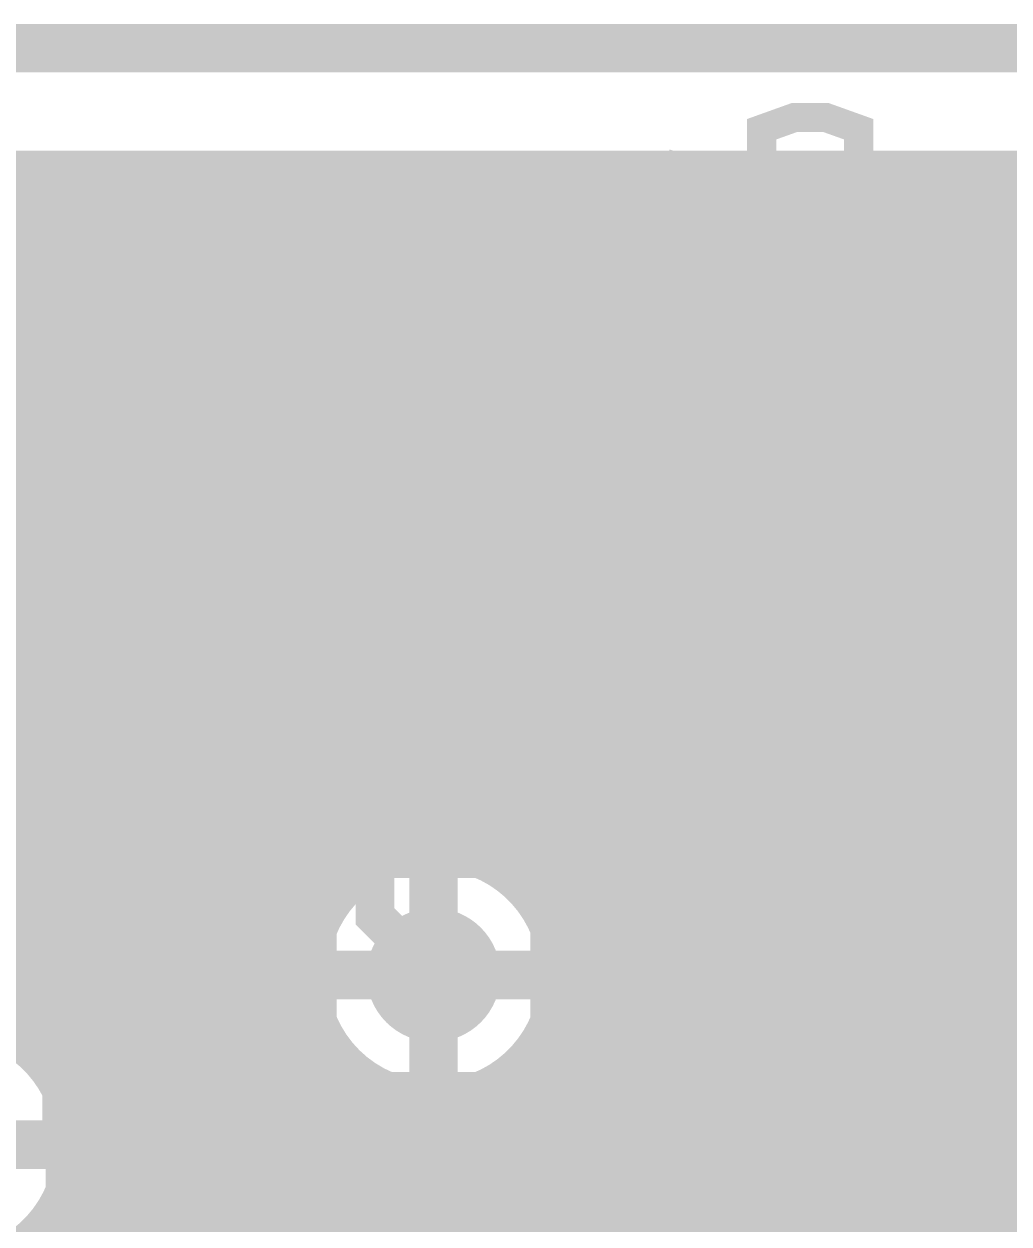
# Model space of a CAD drawing. Extents: x -7 to 100, y -42 to 30.
# Drawn here: x 60.21 to 65.37, y 23.84 to 30.13 of the extents above; entities that cross this region are included whole.
import ezdxf

# ---------------------------------------------------------------- set-up
doc = ezdxf.new("R2010")
doc.units = 0
doc.header["$MEASUREMENT"] = 0
doc.layers.get('0').update_dxf_attribs({"linetype": 'CONTINUOUS'})
for name, color, linetype in [('22-315-0_BOT', 7, 'CONTINUOUS'), ('22-315-0_DRD', 7, 'CONTINUOUS'), ('22-315-0_GND', 6, 'CONTINUOUS'), ('22-315-0_IN1', 4, 'CONTINUOUS'), ('22-315-0_SMB', 3, 'CONTINUOUS'), ('22-315-0_SMT', 5, 'CONTINUOUS'), ('22-315-0_SPB', 10, 'CONTINUOUS'), ('22-315-0_SPT', 14, 'CONTINUOUS'), ('22-315-0_SSB', 9, 'CONTINUOUS'), ('22-315-0_SST', 12, 'CONTINUOUS'), ('22-315-0_TOP', 11, 'CONTINUOUS'), ('THRUHOLE_TAP', 15, 'CONTINUOUS')]:
    doc.layers.add(name, color=color, linetype=linetype)

# ---------------------------------------------------------------- blocks, each defined once
blk = doc.blocks.new('RECTANGLE_8')
blk.add_solid([(0.4826, 0.4064), (0.4826, -0.4064), (-0.4826, 0.4064), (-0.4826, -0.4064)])
blk = doc.blocks.new('ROUND_56')
at = {"const_width": 0.35052}
blk.add_lwpolyline([(-0.17526, 0, 1), (0.17526, 0, 1)], format="xyb", close=True, dxfattribs=at)
blk = doc.blocks.new('ROUND_65')
at = {"const_width": 0.35052}
blk.add_lwpolyline([(-0.17526, 0, 1), (0.17526, 0, 1)], format="xyb", close=True, dxfattribs=at)
blk = doc.blocks.new('ROUND_80')
at = {"const_width": 0.0635}
blk.add_lwpolyline([(-0.03175, 0, 1), (0.03175, 0, 1)], format="xyb", close=True, dxfattribs=at)
blk = doc.blocks.new('ROUND_62')
at = {"const_width": 0.35052}
blk.add_lwpolyline([(-0.17526, 0, 1), (0.17526, 0, 1)], format="xyb", close=True, dxfattribs=at)
blk = doc.blocks.new('RECTANGLE_44')
blk.add_solid([(0.44958, 0.20955), (0.44958, -0.20955), (-0.44958, 0.20955), (-0.44958, -0.20955)])
blk = doc.blocks.new('ROUND_83')
at = {"const_width": 0.10033}
blk.add_lwpolyline([(-0.050164, 0, 1), (0.050164, 0, 1)], format="xyb", close=True, dxfattribs=at)

msp = doc.modelspace()

# ---------------------------------------------------------------- linework, layer by layer
at = {"layer": '22-315-0_BOT'}
for points, const_width in [([(67.945, 28.0162), (67.945, 28.067), (66.929, 29.083), (61.976, 29.083), (60.96, 28.067), (60.96, 28.0162)], 0.2032), ([(69.723, 25.527), (68.707, 25.527), (67.31, 24.13), (64.135, 24.13), (64.135, 27.94), (65.9511, 27.94), (66.0273, 28.0162), (65.9511, 27.94), (64.135, 27.94), (64.135, 24.13), (61.087, 24.13), (60.198, 25.019), (57.785, 25.019), (57.531, 25.273), (53.848, 25.273), (53.34, 24.765), (53.34, 24.2062)], 0.381), ([(64.135, 27.94), (65.9511, 27.94), (66.0273, 28.0162)], 0.381), ([(55.753, 27.305), (60.2488, 27.305), (60.96, 28.0162)], 0.2032), ([(60.96, 28.0162), (61.6458, 28.0162), (62.357, 27.30754), (62.357, 25.146)], 0.2032), ([(65.2145, 27.4447), (64.6303, 27.4447)], 0.254), ([(64.6303, 27.4447), (64.6303, 24.6253)], 0.254), ([(65.2145, 27.4447), (64.6303, 27.4447)], 0.254), ([(65.2145, 27.4447), (64.6303, 27.4447)], 0.254), ([(64.6684, 27.4447), (64.6684, 24.6253)], 0.254), ([(64.897, 27.4447), (64.897, 24.6253)], 0.254), ([(65.1256, 27.4447), (65.1256, 25.98928)], 0.254), ([(65.2145, 27.4447), (65.2145, 27.3304)], 0.254), ([(65.2145, 27.3558), (64.6303, 27.3558)], 0.254), ([(61.7728, 27.31516), (61.7728, 27.2796)], 0.254), ([(61.7728, 27.31516), (61.9506, 27.13736)], 0.254), ([(61.7728, 27.2796), (61.7728, 25.8572)], 0.254), ([(65.2145, 27.3304), (65.2145, 27.2796)], 0.254), ([(65.2145, 27.2796), (65.2145, 25.98928)], 0.254), ([(61.9252, 27.16276), (61.9252, 25.67178)], 0.254), ([(61.9506, 27.1272), (61.7728, 27.1272)], 0.254), ([(61.9506, 27.13736), (61.9506, 25.68956)], 0.254), ([(65.2145, 27.1272), (64.6303, 27.1272)], 0.254), ([(60.1472, 26.8986), (59.8678, 26.8986)], 0.254), ([(60.1472, 26.8986), (59.8678, 26.8986)], 0.254), ([(60.0964, 26.8986), (60.0964, 25.5143)], 0.254), ([(60.1472, 26.8986), (60.1472, 25.8572)], 0.254), ([(61.9506, 26.8986), (61.7728, 26.8986)], 0.254), ([(65.2145, 26.8986), (64.6303, 26.8986)], 0.254), ([(60.1472, 26.67), (59.8678, 26.67)], 0.254), ([(61.9506, 26.67), (61.7728, 26.67)], 0.254), ([(65.2145, 26.67), (64.6303, 26.67)], 0.254), ([(60.1472, 26.5938), (60.96, 26.5938)], 0.254), ([(60.96, 25.8572), (60.96, 26.5938)], 0.254), ([(61.7728, 26.5938), (60.96, 26.5938)], 0.254), ([(65.2145, 26.5938), (66.0273, 26.5938)], 0.254), ([(60.96, 26.5938), (59.055, 26.5938), (57.15, 26.5938)], 0.2032), ([(61.087, 25.4), (61.087, 26.4668), (60.96, 26.5938)], 0.2032), ([(60.96, 26.5938), (61.087, 26.4668), (61.087, 25.4)], 0.2032), ([(60.1472, 26.4414), (59.8678, 26.4414)], 0.254), ([(61.9506, 26.4414), (61.7728, 26.4414)], 0.254), ([(65.2145, 26.4414), (64.6303, 26.4414)], 0.254), ([(60.1472, 26.2128), (59.8678, 26.2128)], 0.254), ([(61.9506, 26.2128), (61.7728, 26.2128)], 0.254), ([(65.2145, 26.2128), (64.6303, 26.2128)], 0.254), ([(60.1472, 25.9842), (59.8678, 25.9842)], 0.254), ([(61.9506, 25.9842), (61.7728, 25.9842)], 0.254), ([(65.07226, 25.9842), (64.6303, 25.9842)], 0.254), ([(65.2145, 25.98928), (65.07226, 25.98928)], 0.254), ([(65.07226, 25.98928), (65.07226, 24.6253)], 0.254), ([(61.7728, 25.8572), (60.1472, 25.8572)], 0.254), ([(60.325, 25.8572), (60.325, 25.49652)], 0.254), ([(60.5536, 25.8572), (60.5536, 25.36444)], 0.254), ([(60.7822, 25.8572), (60.7822, 25.13584)], 0.254), ([(61.0108, 25.8572), (61.0108, 24.90724)], 0.254), ([(61.2394, 25.8572), (61.2394, 24.67864)], 0.254), ([(61.468, 25.8572), (61.468, 24.6253)], 0.254), ([(61.6966, 25.8572), (61.6966, 25.30602)], 0.254), ([(61.9506, 25.7556), (57.64276, 25.7556)], 0.254), ([(65.07226, 25.7556), (64.6303, 25.7556)], 0.254), ([(61.79312, 25.527), (57.97804, 25.527)], 0.254), ([(65.07226, 25.527), (64.6303, 25.527)], 0.254), ([(60.198, 25.5143), (57.99074, 25.5143)], 0.254), ([(60.55106, 25.36444), (61.29274, 24.6253)], 0.254), ([(61.69406, 25.2984), (60.61964, 25.2984)], 0.254), ([(65.07226, 25.2984), (64.6303, 25.2984)], 0.254), ([(65.07226, 25.146), (66.04, 25.146)], 0.254), ([(61.68136, 25.0698), (60.84824, 25.0698)], 0.254), ([(65.07226, 25.0698), (64.6303, 25.0698)], 0.254), ([(61.6966, 24.98344), (61.6966, 24.6253)], 0.254), ([(61.74994, 24.8412), (61.07684, 24.8412)], 0.254), ([(65.07226, 24.8412), (64.6303, 24.8412)], 0.254), ([(61.92012, 24.6253), (61.29274, 24.6253)], 0.254), ([(61.93536, 24.6126), (61.30544, 24.6126)], 0.254), ([(65.07226, 24.6253), (64.6303, 24.6253)], 0.254), ([(65.07226, 24.6126), (64.6303, 24.6126)], 0.254)]:
    msp.add_lwpolyline(points, dxfattribs=dict(at, const_width=const_width))
at = {"layer": '22-315-0_BOT', "const_width": 0.254}
for points in [[(61.9506, 25.68956, 0.2364631), (61.67831, 25.146)], [(60.54852, 25.36952, 0.1989124), (60.198, 25.51471)], [(60.54852, 25.36952, 0.1989124), (60.198, 25.51471)], [(61.67628, 25.146, 0.2217063), (61.91946, 24.62452)]]:
    msp.add_lwpolyline(points, format="xyb", dxfattribs=at)
at = {"layer": '22-315-0_DRD', "const_width": 0.254}
for points in [[(0, 0), (-7.00024, 0), (-7.00024, 29.99994), (99.9998, 29.99994), (99.9998, 0), (0, 0)], [(63.5, 28.575), (63.5, 27.305)], [(64.77, 28.575), (63.5, 28.575)], [(64.135, 28.575), (64.135, 27.305)], [(64.77, 27.305), (64.77, 28.575)], [(64.77, 27.94), (63.5, 27.94)], [(63.5, 27.305), (64.77, 27.305)], [(60.452, 26.035), (60.452, 24.765)], [(61.722, 26.035), (60.452, 26.035)], [(60.452, 26.035), (60.452, 24.765)], [(61.722, 26.035), (60.452, 26.035)], [(61.087, 26.035), (61.087, 24.765)], [(61.087, 26.035), (61.087, 24.765)], [(61.722, 24.765), (61.722, 26.035)], [(61.722, 24.765), (61.722, 26.035)], [(61.722, 25.781), (61.722, 24.511)], [(62.992, 25.781), (61.722, 25.781)], [(62.357, 25.781), (62.357, 24.511)], [(62.992, 24.511), (62.992, 25.781)], [(61.722, 25.4), (60.452, 25.4)], [(61.722, 25.4), (60.452, 25.4)], [(62.992, 25.146), (61.722, 25.146)], [(60.452, 24.892), (59.182, 24.892)], [(60.452, 23.622), (60.452, 24.892)], [(60.452, 24.765), (61.722, 24.765)], [(60.452, 24.765), (61.722, 24.765)], [(61.722, 24.511), (62.992, 24.511)], [(60.452, 24.257), (59.182, 24.257)]]:
    msp.add_lwpolyline(points, dxfattribs=at)
at = {"layer": '22-315-0_GND', "const_width": 0.254}
msp.add_lwpolyline([(0, 0), (-7.00024, 0), (-7.00024, 29.99994), (99.9998, 29.99994), (99.9998, 0), (0, 0)], dxfattribs=at)
at = {"layer": '22-315-0_IN1', "const_width": 0.254}
for points in [[(99.441, 29.337), (29.1338, 29.337)], [(99.441, 29.3116), (29.1338, 29.3116)], [(60.1726, 29.337), (60.1726, 24.83612)], [(60.4012, 29.337), (60.4012, 24.60498)], [(60.6298, 29.337), (60.6298, 25.90292)], [(60.8584, 29.337), (60.8584, 26.04008)], [(61.087, 29.337), (61.087, 26.08072)], [(61.3156, 29.337), (61.3156, 26.04008)], [(61.5442, 29.337), (61.5442, 25.90292)], [(61.7728, 29.337), (61.7728, 25.49398)], [(62.0014, 29.337), (62.0014, 25.72512)], [(62.23, 29.337), (62.23, 25.81402)], [(62.4586, 29.337), (62.4586, 25.81656)], [(62.6872, 29.337), (62.6872, 25.74036)], [(62.9158, 29.337), (62.9158, 25.53208)], [(63.1444, 29.337), (63.1444, 17.59712)], [(63.373, 29.337), (63.373, 17.68602)], [(63.6016, 29.337), (63.6016, 17.68856)], [(63.8302, 29.337), (63.8302, 17.61236)], [(64.0588, 29.337), (64.0588, 17.40408)], [(64.2874, 29.337), (64.2874, 17.53108)], [(64.516, 29.337), (64.516, 17.57172)], [(64.7446, 29.337), (64.7446, 17.53108)], [(64.9732, 29.337), (64.9732, 17.39392)], [(65.2018, 29.337), (65.2018, 6.9723)], [(65.4304, 29.337), (65.4304, 6.86816)], [(99.441, 29.083), (29.1338, 29.083)], [(99.441, 28.8544), (29.1338, 28.8544)], [(99.441, 28.6258), (29.1338, 28.6258)], [(68.58508, 28.3972), (49.3903, 28.3972)], [(68.44792, 28.1686), (54.90718, 28.1686)], [(68.40728, 27.94), (55.9943, 27.94)], [(68.44792, 27.7114), (56.29656, 27.7114)], [(68.58508, 27.4828), (56.40832, 27.4828)], [(69.50202, 27.2542), (56.43118, 27.2542)], [(69.27088, 27.0256), (56.37276, 27.0256)], [(69.18198, 26.797), (56.20512, 26.797)], [(69.1769, 26.5684), (55.04942, 26.5684)], [(69.25564, 26.3398), (58.55208, 26.3398)], [(69.46138, 26.1112), (58.76036, 26.1112)], [(60.60694, 25.8826), (58.83656, 25.8826)], [(73.56094, 25.8826), (61.56452, 25.8826)], [(60.45708, 25.654), (58.83402, 25.654)], [(61.90488, 25.654), (61.71692, 25.654)], [(73.41108, 25.654), (62.80912, 25.654)], [(60.40628, 25.4254), (58.74512, 25.4254)], [(73.36028, 25.4254), (62.97676, 25.4254)], [(60.43676, 25.1968), (58.51398, 25.1968)], [(73.39076, 25.1968), (63.03518, 25.1968)], [(60.56122, 24.9682), (56.98998, 24.9682)], [(61.69914, 24.9682), (61.61278, 24.9682)], [(73.51522, 24.9682), (63.01232, 24.9682)], [(60.6298, 24.89708), (60.6298, 21.50618)], [(61.5442, 24.89708), (61.5442, 17.39392)], [(61.7728, 24.79802), (61.7728, 20.82292)], [(60.92444, 24.7396), (60.29452, 24.7396)], [(60.8584, 24.75992), (60.8584, 21.44776)], [(61.087, 24.71928), (61.087, 21.28012)], [(61.8109, 24.7396), (61.24702, 24.7396)], [(61.3156, 24.75992), (61.3156, 17.53108)], [(73.87844, 24.7396), (62.90056, 24.7396)], [(62.9158, 24.75738), (62.9158, 17.79778)], [(62.0014, 24.56688), (62.0014, 20.96008)], [(62.6872, 24.55164), (62.6872, 20.82292)], [(62.11316, 24.511), (60.44692, 24.511)], [(62.23, 24.47798), (62.23, 21.00072)], [(62.4586, 24.4729), (62.4586, 20.96008)], [(76.01712, 24.511), (62.5983, 24.511)], [(75.91806, 24.2824), (60.49518, 24.2824)], [(75.90536, 24.0538), (60.4647, 24.0538)], [(60.4012, 23.90902), (60.4012, 21.48332)], [(75.97394, 23.8252), (60.34278, 23.8252)]]:
    msp.add_lwpolyline(points, dxfattribs=at)
for points in [[(61.087, 26.08072, 0.4142136), (60.40628, 25.4)], [(61.087, 26.08072, 0.4142136), (60.40628, 25.4)], [(61.76264, 25.4762, 0.3816897), (61.087, 26.08072)], [(61.76264, 25.4762, 0.3816897), (61.087, 26.08072)], [(62.357, 25.82672, 0.2723761), (61.76264, 25.4762)], [(63.03772, 25.146, 0.4142136), (62.357, 25.82672)], [(60.40628, 25.4, 0.4142136), (61.087, 24.71928)], [(60.40628, 25.4, 0.4142136), (61.087, 24.71928)], [(62.357, 24.46528, 0.4142136), (63.03772, 25.146)], [(61.087, 24.71928, 0.2723761), (61.68136, 25.0698)], [(61.087, 24.71928, 0.2723761), (61.68136, 25.0698)], [(61.68136, 25.0698, 0.3816897), (62.357, 24.46528)], [(60.49772, 24.257, 0.4142136), (59.817, 24.93772)], [(59.817, 23.57628, 0.4142136), (60.49772, 24.257)]]:
    msp.add_lwpolyline(points, format="xyb", dxfattribs=at)
at = {"layer": '22-315-0_SSB', "const_width": 0.1524}
for points in [[(61.7855, 28.7655), (61.7855, 25.8445), (60.1472, 25.8445), (60.1472, 28.7655), (61.7855, 28.7655)], [(66.8528, 28.7655), (66.8528, 25.8445), (65.2145, 25.8445), (65.2145, 28.7655), (66.8528, 28.7655)], [(63.92672, 28.06192), (64.09436, 27.94254), (64.26454, 27.88412), (64.60236, 27.88412), (64.77254, 27.94254), (64.94272, 28.06192), (64.94272, 28.17876), (64.77254, 28.29814), (64.60236, 28.35656), (64.26454, 28.35656), (64.09436, 28.29814), (63.92672, 28.17876), (63.92672, 28.06192)], [(64.09436, 27.04592), (63.92672, 27.16276), (63.92672, 27.40152), (64.09436, 27.51836), (64.26454, 27.51836), (64.60236, 27.28214), (64.94272, 27.51836), (64.94272, 27.04592)], [(64.09436, 26.68016), (63.92672, 26.62174), (63.92672, 26.26614), (64.09436, 26.20772), (64.77254, 26.20772), (64.94272, 26.26614), (64.94272, 26.62174), (64.77254, 26.68016)], [(65.151, 22.352), (65.151, 25.908), (66.929, 25.908), (66.929, 22.352), (65.151, 22.352)], [(60.38342, 25.44572), (60.38342, 25.20696)], [(64.03848, 25.4762), (64.03848, 25.00376), (64.71666, 25.23998), (64.71666, 25.35936), (63.70066, 25.35936)], [(60.38342, 25.32634), (61.39942, 25.32634), (61.22924, 25.20696)], [(60.55106, 24.25192), (60.38342, 24.36876), (60.38342, 24.60752), (60.55106, 24.72436), (60.72124, 24.72436), (61.05906, 24.48814), (61.39942, 24.72436), (61.39942, 24.25192)], [(63.8683, 24.16556), (63.70066, 24.2824), (63.70066, 24.52116), (63.8683, 24.638), (64.03848, 24.638), (64.3763, 24.40178), (64.71666, 24.638), (64.71666, 24.16556)], [(60.55106, 23.88616), (60.38342, 23.82774), (60.38342, 23.47214), (60.55106, 23.41372), (61.22924, 23.41372), (61.39942, 23.47214), (61.39942, 23.82774), (61.22924, 23.88616)], [(63.8683, 23.7998), (63.70066, 23.74138), (63.70066, 23.38578), (63.8683, 23.32736), (64.54648, 23.32736), (64.71666, 23.38578), (64.71666, 23.74138), (64.54648, 23.7998)]]:
    msp.add_lwpolyline(points, dxfattribs=at)
at = {"layer": '22-315-0_SST', "const_width": 0.1524}
for points in [[(64.07658, 29.22016), (64.07658, 29.57576), (64.24676, 29.63672), (64.4144, 29.63672), (64.58458, 29.57576), (64.58458, 29.22016), (64.4144, 29.16174), (64.24676, 29.16174), (63.56858, 29.39796)], [(64.58458, 28.79852), (64.58458, 28.55976)], [(64.58458, 28.67914), (63.56858, 28.67914), (63.73876, 28.55976)], [(57.912, 27.94), (57.912, 25.4), (61.341, 25.4), (61.341, 28.448), (58.42, 28.448), (57.912, 27.94)], [(64.07658, 27.60472), (64.07658, 27.96032), (63.9064, 28.07716), (63.73876, 28.07716), (63.56858, 27.96032), (63.56858, 27.60472), (64.58458, 27.60472)], [(64.07658, 27.89936), (64.58458, 28.07716)], [(63.3095, 27.3685), (63.3095, 24.4475), (64.9478, 24.4475), (64.9478, 27.3685), (63.3095, 27.3685)], [(66.13906, 23.59406), (65.12306, 23.94966), (65.12306, 23.47468)]]:
    msp.add_lwpolyline(points, dxfattribs=at)
at = {"layer": '22-315-0_TOP'}
for points, const_width in [([(21.7678, 26.67), (21.7678, 28.3718), (22.479, 29.083), (87.376, 29.083), (89.42578, 27.03322), (89.42578, 26.67), (90.06078, 26.035)], 0.762), ([(73.66, 27.94), (73.279, 28.321), (70.485, 28.321), (68.326, 26.162), (68.326, 25.4), (68.072, 25.146), (64.135, 25.146), (64.135, 25.1968)], 0.2032), ([(69.80174, 28.321), (64.7573, 28.321)], 0.254), ([(64.86652, 28.321), (64.86652, 27.4066)], 0.254), ([(65.09512, 28.321), (65.09512, 25.6286)], 0.254), ([(65.32372, 28.321), (65.32372, 25.6286)], 0.254), ([(69.75094, 28.2702), (64.78524, 28.2702)], 0.254), ([(69.52234, 28.0416), (64.8589, 28.0416)], 0.254), ([(64.135, 26.6192), (64.0588, 26.6192), (62.738, 27.94), (62.04966, 27.94)], 0.381), ([(64.135, 26.6192), (64.135, 27.94)], 0.381), ([(69.29374, 27.813), (64.85382, 27.813)], 0.254), ([(69.06514, 27.5844), (64.77254, 27.5844)], 0.254), ([(64.7065, 27.48534), (64.7065, 27.4066)], 0.254), ([(64.9986, 27.4066), (64.7065, 27.4066)], 0.254), ([(64.9986, 27.4066), (64.9986, 25.9842)], 0.254), ([(68.83654, 27.3558), (64.9986, 27.3558)], 0.254), ([(62.04966, 27.28976), (62.04966, 26.63952)], 0.2032), ([(68.60794, 27.1272), (64.9986, 27.1272)], 0.254), ([(62.88024, 26.99004), (62.88024, 26.69794)], 0.254), ([(62.88024, 26.99004), (63.2714, 26.59888)], 0.254), ([(62.97168, 26.8986), (62.88024, 26.8986)], 0.254), ([(68.37934, 26.8986), (64.9986, 26.8986)], 0.254), ([(63.03772, 26.83256), (63.03772, 25.41016)], 0.254), ([(62.88024, 26.69794), (62.88024, 26.5811)], 0.254), ([(63.20028, 26.67), (62.88024, 26.67)], 0.254), ([(68.15074, 26.67), (64.9986, 26.67)], 0.254), ([(59.817, 24.257), (59.944, 24.384), (59.944, 25.273), (61.31052, 26.63952), (62.04966, 26.63952)], 0.2032), ([(63.26632, 26.60396), (63.26632, 25.01138)], 0.254), ([(63.2714, 26.59888), (63.2714, 25.9842)], 0.254), ([(62.88024, 26.5811), (62.88024, 26.05024)], 0.254), ([(63.2714, 26.4414), (62.88024, 26.4414)], 0.254), ([(67.9323, 26.4414), (64.9986, 26.4414)], 0.254), ([(63.2714, 26.2128), (62.88024, 26.2128)], 0.254), ([(67.84594, 26.2128), (64.9986, 26.2128)], 0.254), ([(62.88024, 26.05024), (62.88024, 25.65654)], 0.254), ([(62.357, 25.146), (62.04966, 25.45334), (62.04966, 25.98928)], 0.2032), ([(63.2714, 25.9842), (62.88024, 25.9842)], 0.254), ([(63.2714, 25.9842), (63.2714, 25.8318)], 0.254), ([(67.8434, 25.9842), (64.9986, 25.9842)], 0.254), ([(64.9986, 25.9842), (64.9986, 25.8318)], 0.254), ([(61.21908, 25.86482), (60.4266, 25.07234)], 0.254), ([(61.20892, 25.85466), (61.20892, 24.06904)], 0.254), ([(61.21908, 25.86482), (61.21908, 25.4)], 0.254), ([(63.2714, 25.8318), (63.2714, 25.01646)], 0.254), ([(64.9986, 25.8318), (64.9986, 25.6286)], 0.254), ([(61.21908, 25.7556), (61.10986, 25.7556)], 0.254), ([(63.2714, 25.7556), (62.88024, 25.7556)], 0.254), ([(67.8434, 25.7556), (64.9986, 25.7556)], 0.254), ([(60.98032, 25.62606), (60.98032, 24.08682)], 0.254), ([(67.8434, 25.6286), (64.9986, 25.6286)], 0.254), ([(61.21908, 25.527), (60.88126, 25.527)], 0.254), ([(63.2714, 25.527), (62.9793, 25.527)], 0.254), ([(60.75172, 25.39746), (60.75172, 24.0538)], 0.254), ([(61.5696, 25.4), (61.21908, 25.4)], 0.254), ([(61.43752, 25.4), (61.43752, 24.07666)], 0.254), ([(61.087, 25.4), (61.5569, 24.9301), (61.5569, 22.8219)], 0.2032), ([(61.59246, 25.2984), (60.65266, 25.2984)], 0.254), ([(63.2714, 25.2984), (63.07074, 25.2984)], 0.254), ([(60.52312, 25.16886), (60.52312, 24.44496)], 0.254), ([(64.135, 25.1968), (63.05804, 24.11984), (63.05804, 22.8219)], 0.2032), ([(60.4266, 25.07234), (60.4266, 24.65832)], 0.254), ([(61.63056, 25.0698), (60.4266, 25.0698)], 0.254), ([(63.2714, 25.01646), (62.72276, 24.46528)], 0.254), ([(63.2714, 25.0698), (63.08344, 25.0698)], 0.254), ([(61.66612, 24.90724), (61.66612, 24.0792)], 0.254), ([(61.69152, 24.8412), (60.4266, 24.8412)], 0.254), ([(63.09614, 24.8412), (63.01994, 24.8412)], 0.254), ([(63.03772, 24.8793), (63.03772, 24.78278)], 0.254), ([(61.85662, 24.6126), (60.45454, 24.6126)], 0.254), ([(61.89472, 24.57958), (61.89472, 24.0665)], 0.254), ([(62.12332, 24.45258), (62.12332, 24.0919)], 0.254), ([(62.58052, 24.45004), (62.58052, 24.18842)], 0.254), ([(62.35192, 24.41448), (62.35192, 24.0919)], 0.254), ([(62.65418, 24.384), (60.53582, 24.384)], 0.254), ([(63.55842, 22.8219), (63.55842, 23.93442), (64.008, 24.384), (67.1322, 24.384), (67.31, 24.2062)], 0.2032), ([(62.57544, 24.1554), (60.5409, 24.1554)], 0.254), ([(60.55614, 24.0919), (60.52824, 24.09115)], 0.254), ([(62.57544, 24.0919), (62.03696, 24.0919)], 0.254), ([(62.57544, 24.11984), (62.57544, 24.0919)], 0.254)]:
    msp.add_lwpolyline(points, dxfattribs=dict(at, const_width=const_width))
at = {"layer": '22-315-0_TOP', "const_width": 0.254}
for points in [[(64.86652, 27.94, 0.1382137), (64.75888, 28.32197)], [(64.7065, 27.48534, 0.169605), (64.86529, 27.94)], [(63.08852, 25.146, 0.1957217), (62.88058, 25.65687)], [(61.5696, 25.4, 0.1014934), (61.62935, 25.21533)], [(61.5696, 25.4, 0.1014934), (61.62935, 25.21533)], [(61.62802, 25.21458, 0.0234544), (61.6248, 25.146)], [(61.62548, 25.146, 0.4142136), (62.357, 24.41448)], [(62.357, 24.41448, 0.4142136), (63.08852, 25.146)], [(60.54852, 24.257, 0.1465895), (60.428, 24.65924)], [(62.71768, 24.4602, 0.1989124), (62.5767, 24.11984)], [(62.71768, 24.4602, 0.1989124), (62.5767, 24.11984)], [(60.5282, 24.0919, 0.0570876), (60.54711, 24.257)], [(60.80506, 24.0284, 0.1252915), (60.55614, 24.09177)], [(61.05652, 24.0919, 0.1263775), (60.80558, 24.02745)], [(61.30544, 24.0284, 0.1252915), (61.05652, 24.09177)], [(61.5569, 24.0919, 0.1263775), (61.30596, 24.02745)], [(61.80582, 24.0284, 0.1252915), (61.5569, 24.09177)], [(62.05728, 24.0919, 0.1263775), (61.80634, 24.02745)]]:
    msp.add_lwpolyline(points, format="xyb", dxfattribs=at)

# ---------------------------------------------------------------- block references
at = {"layer": '22-315-0_BOT'}
for name, p in [('RECTANGLE_8', (60.96, 28.0162)), ('ROUND_56', (64.135, 27.94)), ('RECTANGLE_8', (60.96, 26.5938)), ('ROUND_56', (61.087, 25.4)), ('ROUND_56', (62.357, 25.146))]:
    msp.add_blockref(name, p, dxfattribs=at)
at = {"layer": '22-315-0_GND'}
for name, p in [('ROUND_65', (64.135, 27.94)), ('ROUND_80', (61.087, 25.4)), ('ROUND_65', (62.357, 25.146))]:
    msp.add_blockref(name, p, dxfattribs=at)
at = {"layer": '22-315-0_IN1'}
for name, p in [('ROUND_65', (64.135, 27.94)), ('ROUND_62', (61.087, 25.4)), ('ROUND_65', (62.357, 25.146))]:
    msp.add_blockref(name, p, dxfattribs=at)
at = {"layer": '22-315-0_SMB'}
for p in [(60.96, 28.0162), (60.96, 26.5938)]:
    msp.add_blockref('RECTANGLE_8', p, dxfattribs=at)
at = {"layer": '22-315-0_SMT'}
for name, p in [('RECTANGLE_44', (62.04966, 27.94)), ('RECTANGLE_44', (62.04966, 27.28976)), ('RECTANGLE_8', (64.135, 26.6192)), ('RECTANGLE_44', (62.04966, 26.63952)), ('RECTANGLE_44', (62.04966, 25.98928)), ('RECTANGLE_8', (64.135, 25.1968))]:
    msp.add_blockref(name, p, dxfattribs=at)
at = {"layer": '22-315-0_SPB'}
for p in [(60.96, 28.0162), (60.96, 26.5938)]:
    msp.add_blockref('RECTANGLE_8', p, dxfattribs=at)
at = {"layer": '22-315-0_SPT'}
for name, p in [('RECTANGLE_44', (62.04966, 27.94)), ('RECTANGLE_44', (62.04966, 27.28976)), ('RECTANGLE_8', (64.135, 26.6192)), ('RECTANGLE_44', (62.04966, 26.63952)), ('RECTANGLE_44', (62.04966, 25.98928)), ('RECTANGLE_8', (64.135, 25.1968))]:
    msp.add_blockref(name, p, dxfattribs=at)
at = {"layer": '22-315-0_TOP'}
for name, p in [('ROUND_56', (64.135, 27.94)), ('RECTANGLE_44', (62.04966, 27.94)), ('RECTANGLE_44', (62.04966, 27.28976)), ('RECTANGLE_8', (64.135, 26.6192)), ('RECTANGLE_44', (62.04966, 26.63952)), ('RECTANGLE_44', (62.04966, 25.98928)), ('ROUND_56', (61.087, 25.4)), ('RECTANGLE_8', (64.135, 25.1968)), ('ROUND_56', (62.357, 25.146))]:
    msp.add_blockref(name, p, dxfattribs=at)
at = {"layer": 'THRUHOLE_TAP'}
for p in [(64.135, 27.94), (61.087, 25.4), (62.357, 25.146)]:
    msp.add_blockref('ROUND_83', p, dxfattribs=at)

doc.saveas('drawing.dxf')
